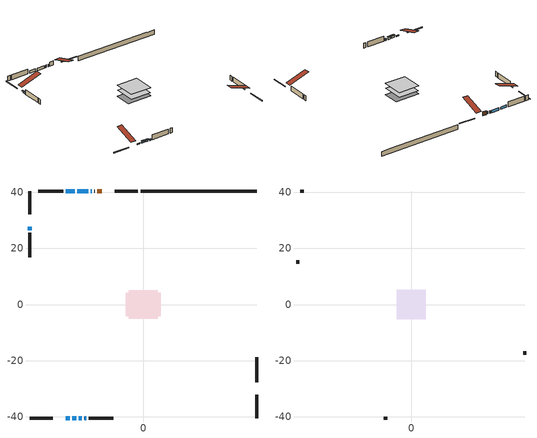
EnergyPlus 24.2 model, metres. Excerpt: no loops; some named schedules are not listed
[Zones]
conditioned space
 floor adiabatic (AdiabaticFloorConstruction): -5.13,-5.13 -5.13,5.13 5.13,5.13 5.13,-5.13 z0.38
 floor foundation (Slab1 construction): -6.25,-4.11 -6.25,4.11 6.25,4.11 6.25,-4.11 z-2.06
 wall outside (RimJoist1 construction): -1.89,40.5 -10.18,40.5 / -40.5,-40.5 -32.21,-40.5 / -40.5,40.5 -40.5,32.21 / 40.5,-40.5 40.5,-32.21 z0.38:0.68
 wall outside (AdiabaticWallConstruction 1): -14.73,40.5 -16.47,40.5 z0.38:2.41
 wall outside (AdiabaticWallConstruction): -17.39,40.5 -17.48,40.5 / -18.4,40.5 -18.67,40.5 / -19.6,40.5 -23.5,40.5 / -24.43,40.5 -27.64,40.5 z0.38:1.6; -27.66,-40.5 -26.23,-40.5 / -20.96,-40.5 -20.4,-40.5 z0.38:0.84; -40.5,27.66 -40.5,26.54 z0.38:1.55; -25.31,-40.5 -23.88,-40.5 / -22.96,-40.5 -21.89,-40.5 z0.38:1.45
 wall outside (Wall1 construction): -28.57,40.5 -37.38,40.5 / -19.47,-40.5 -10.67,-40.5 / -40.5,25.61 -40.5,16.81 / 40.5,-27.66 40.5,-18.85 z0.38:2.82
 wall foundation (FoundationWall1 construction): -0.96,40.5,-2.06 -0.96,40.5,0.38 36.35,40.5,0.38 36.35,40.5,0.14 40.5,40.5,0.14 40.5,40.5,-2.06
 window (WindowConstruction 6): -17.39,40.5 -17.48,40.5 z0.38:1.6
 window (WindowConstruction 7): -18.41,40.5 -18.67,40.5 z0.38:1.6
 window (WindowConstruction 8): -27.66,-40.5 -26.24,-40.5 z0.38:0.84
 window (WindowConstruction): -19.6,40.5 -23.5,40.5 z0.38:1.6
 window (WindowConstruction 1): -24.43,40.5 -27.64,40.5 z0.38:1.6
 window (WindowConstruction 2): -40.5,27.66 -40.5,26.54 z0.38:1.55
 window (WindowConstruction 3): -25.31,-40.5 -23.88,-40.5 z0.38:1.45
 window (WindowConstruction 4): -22.95,-40.5 -21.89,-40.5 z0.38:1.45
 window (WindowConstruction 5): -20.96,-40.5 -20.4,-40.5 z0.38:0.84
 door (Door): -14.73,40.5 -16.46,40.5 z0.38:2.41
 ceiling adiabatic (AdiabaticFloorConstruction): 5.13,-5.13 5.13,5.13 -5.13,5.13 -5.13,-5.13 z0.38
attic - vented
 floor to conditioned space (Floor1 construction Reversed): -5.25,-5.25 -5.25,5.25 5.25,5.25 5.25,-5.25 z2.82
 wall outside (Wall2 construction): -38.31,40.5 -39.57,40.5 / -9.74,-40.5 -8.48,-40.5 / -40.5,15.88 -40.5,14.62 / 40.5,-17.92 40.5,-16.66 z0.38:2.82
 roof outside (Roof1 construction): -13.8,40.5,2.82 -13.8,30.26,6.23 -11.11,30.26,6.23 -11.11,40.5,2.82; -28.59,-40.5,2.82 -28.59,-30.26,6.23 -31.28,-30.26,6.23 -31.28,-40.5,2.82; -40.5,28.59,2.82 -30.26,28.59,6.23 -30.26,31.28,6.23 -40.5,31.28,2.82; 40.5,-28.59,2.82 30.26,-28.59,6.23 30.26,-31.28,6.23 40.5,-31.28,2.82
shading: -26.17,-40.5 -27.72,-40.5 -27.72,-40.61 -26.17,-40.61 z0.9; -40.5,26.39 -40.5,27.81 -41.1,27.81 -41.1,26.39 z1.7; -23.73,-40.5 -25.46,-40.5 -25.46,-41.1 -23.73,-41.1 z1.6; -21.74,-40.5 -23.1,-40.5 -23.1,-41.1 -21.74,-41.1 z1.6; -20.25,-40.5 -21.11,-40.5 -21.11,-41.1 -20.25,-41.1 z0.99
[Building]
Building 1: Terrain=Suburbs
[Site:Location]
Sault Ste Marie AP_ON: Latitude {deg}=46.49; Longitude {deg}=-84.51; Time Zone {hr}=-5; Elevation {m}=192; Keep Site Location Information=Yes
[Site:GroundTemperature:Shallow]
0.840846, -1.16074, -1.32103, -0.371179, 3.44196, 7.23733, 10.5277, 12.6121, 12.7892, 11.0939, 7.8874, 4.20846
[Site:WaterMainsTemperature]
Calculation Method=Schedule; Temperature Schedule=mains temperature schedule
[Material] Roughness=Rough; Thermal Absorptance=0.9
Name | Thickness {m} | Conductivity {W/m-K} | Density {kg/m3} | Specific Heat {J/kg-K} | Solar Absorptance | Visible Absorptance
asphalt or fiberglass shingles | 0.00635 | 0.162714 | 1121.4 | 1465.45 | 0.95 | 0.95
ceiling loosefill ins | 0.169333 | 0.0480833 | 16.02 | 1046.75 | 0.7 | 0.7
ceiling stud and cavity | 0.1397 | 0.881493 | 65.682 | 1177.47 | 0.7 | 0.7
concrete 4.0 in. | 0.1016 | 1.803125 | 2242.8 | 837.4 | 0.7 | 0.7
concrete 8.0 in. | 0.2032 | 1.803125 | 2242.8 | 837.4 | 0.7 | 0.7
door material | 0.04445 | 0.053851 | 512.64 | 1214.23 | 0.7 | 0.7
exterior vertical ins | 0.0460229 | 0.029427 | 32.04 | 1214.23 | 0.7 | 0.7
floor covering | 0.0127 | 0.0433444 | 54.468 | 1339.84 | 0.6 | 0.6
floor rigid ins; wall rigid ins | 0.512978 | 0.029427 | 32.04 | 1214.23 | 0.7 | 0.7
floor stud and cavity | 0.1397 | 1.75129 | 37.0049 | 1207.88 | 0.7 | 0.7
furniture material conditioned space 1 | 0.1524 | 0.115458 | 640.8 | 1214.23 | 0.6 | 0.6
gypsum board | 0.0127 | 0.160291 | 801 | 837.4 | 0.6 | 0.6
gypsum board 1 | 0.0127 | 0.160291 | 801 | 837.4 | 0.7 | 0.7
osb sheathing 0.5 in. | 0.0127 | 0.115458 | 512.64 | 1214.23 | 0.7 | 0.7
osb sheathing 0.75 in. | 0.01905 | 0.115458 | 512.64 | 1214.23 | 0.7 | 0.7
osb sheathing 2.0 in. | 0.0508 | 0.115458 | 512.64 | 1214.23 | 0.7 | 0.7
rim joist rigid ins | 0.051816 | 0.029427 | 32.04 | 1214.23 | 0.7 | 0.7
rim joist stud and cavity | 0.0508 | 0.115133 | 125.044 | 1163.47 | 0.6 | 0.6
wall stud and cavity | 0.1397 | 0.0810402 | 139.0536 | 1170.24 | 0.7 | 0.7
wall stud and cavity 1 | 0.0889 | 6.9971 | 50.32683 | 1063.81 | 0.6 | 0.6
wall stud and cavity 2 | 0.0889 | 0.380278 | 52.3479 | 1209.89 | 0.7 | 0.7
wall stud and cavity 3 | 0.0889 | 0.391764 | 83.0341 | 1211.67 | 0.7 | 0.7
wood siding | 0.0254 | 0.102417 | 544.68 | 1172.36 | 0.25 | 0.25
wood siding 1 | 0.00254 | 0.102417 | 544.68 | 1172.36 | 0.25 | 0.25
wood siding 2; wood siding 3; wood siding 4 | 0.0254 | 0.102417 | 544.68 | 1172.36 | 0.7 | 0.7
[WindowMaterial:SimpleGlazingSystem]
Name | U-Factor {W/m2-K} | Solar Heat Gain Coefficient
WindowMaterial | 1.99071 | 0.62
WindowMaterial 1 | 2.37681 | 0.52
WindowMaterial 2 | 2.36375 | 0.53
WindowMaterial 3 | 2.38703 | 0.5
WindowMaterial 4 | 2.50513 | 0.32
WindowMaterial 5 | 3.10076 | 0.41
WindowMaterial 6 | 2.83843 | 0.36
[Construction]
AdiabaticFloorConstruction: floor stud and cavity, floor rigid ins, osb sheathing 0.75 in., floor covering
AdiabaticWallConstruction: wood siding 3, wall rigid ins, wall stud and cavity 2, gypsum board
AdiabaticWallConstruction 1: wood siding 4, wall rigid ins, wall stud and cavity 2, gypsum board
Door: door material
Floor1 construction Reversed: gypsum board, ceiling stud and cavity, ceiling loosefill ins
FoundationWall1 construction: concrete 8.0 in., gypsum board 1
furniture construction conditioned space 1: furniture material conditioned space 1
PartitionWallConstruction: gypsum board, wall stud and cavity 3, gypsum board
RimJoist1 construction: wood siding 2, rim joist rigid ins, osb sheathing 2.0 in., rim joist stud and cavity
Roof1 construction: asphalt or fiberglass shingles
Slab1 construction: concrete 4.0 in.
Wall1 construction: wood siding, osb sheathing 0.5 in., wall stud and cavity, gypsum board
Wall2 construction: wood siding 1, wall stud and cavity 1
WindowConstruction: WindowMaterial
WindowConstruction 1; WindowConstruction 2: WindowMaterial 1
WindowConstruction 3: WindowMaterial 2
WindowConstruction 4: WindowMaterial 3
WindowConstruction 5: WindowMaterial 4
WindowConstruction 6: WindowMaterial 5
WindowConstruction 7; WindowConstruction 8: WindowMaterial 6
[Zone] Multiplier=1; Part of Total Floor Area=Yes
Name | Volume {m3}
attic - vented | 61.0869
conditioned space | 533.4
[Space]
Name | Zone | Volume {m3}
attic - vented 1 | attic - vented | 61.0869
conditioned space 1 | conditioned space | 533.4
[ZoneInfiltration:EffectiveLeakageArea]
infil attic - vented 1: Zone or Space=attic - vented 1; Schedule=Always On Discrete; Effective Air Leakage Area {cm2}=4341.25; Stack Coefficient=0.000406715; Wind Coefficient=1.36259e-05
[ZoneMixing]
whole house fan mix: Zone or Space=attic - vented; Schedule=Always On Continuous; Design Flow Rate Calculation Method=Flow/Zone; Design Flow Rate {m3/s}=0; Source Zone or Space=conditioned space
[SurfaceProperty:ExposedFoundationPerimeter]
Slab1: Exposed Perimeter Calculation Method=TotalExposedPerimeter; Total Exposed Perimeter {m}=41.46
[InternalMass] Zone or ZoneList=conditioned space; Space or SpaceList=conditioned space 1
Name | Construction | Surface Area {m2}
furniture mass conditioned space 1 | furniture construction conditioned space 1 | 83.3101
partition wall mass | PartitionWallConstruction | 208.275
[Lights]
interior lighting: Zone or ZoneList or Space or SpaceList=conditioned space 1; Schedule=interior lighting schedule; Design Level Calculation Method=LightingLevel; Lighting Level {W}=343.2; Return Air Fraction=0; Fraction Radiant=0.6; Fraction Visible=0.2; Fraction Replaceable=1
[People]
occupants: Zone or ZoneList or Space or SpaceList=conditioned space 1; Number of People Schedule=occupants schedule; Number of People Calculation Method=People; Number of People=3; Fraction Radiant=0.314171; Sensible Heat Fraction=0.56303; Activity Level Schedule=occupants activity schedule; Carbon Dioxide Generation Rate {m3/s-W}=0; Enable ASHRAE 55 Comfort Warnings=No; Mean Radiant Temperature Calculation Type=EnclosureAveraged
[ElectricEquipment] Zone or ZoneList or Space or SpaceList=conditioned space 1; Design Level Calculation Method=EquipmentLevel
Name | Schedule | Design Level {W} | Fraction Latent | Fraction Radiant | Fraction Lost
clothes dryer | clothes dryer schedule | 140.772 | 0.015 | 0.081 | 0.85
clothes washer | clothes washer schedule | 32.1985 | 0.03 | 0.162 | 0.7
cooking range | cooking range schedule | 215.147 | 0.08 | 0.432 | 0.2
dishwasher | dishwasher schedule | 66.8632 | 0.3 | 0.18 | 0.4
fridge | fridge schedule | 72.9452 | 0 | 0.6 | 0
mech vent bath fan 0 | mech vent bath fan 0 schedule | 50.2 | 0 | 0 | 1
mech vent bath fan 1 | mech vent bath fan 1 schedule | 50.2 | 0 | 0 | 1
mech vent house fan | mech vent house fan schedule | 0 | 0 | 0 | 1
mech vent house fan cfis | mech vent house fan cfis schedule | 0 | 0 | 0 | 0
misc plug loads | misc plug loads schedule | 494.7 | 0.045 | 0.513 | 0.1
whole house fan | Always On Discrete | 0 | 0 | 0 | 1
[OtherEquipment] Zone or ZoneList or Space or SpaceList=conditioned space 1; Design Level Calculation Method=EquipmentLevel
Name | Fuel Type | Schedule | Design Level {W} | Fraction Latent | Fraction Radiant | Fraction Lost
clothes dryer 1 | Electricity | clothes dryer schedule | 0 | 0.015 | 0.081 | 0.85
cooking range 1 | Electricity | cooking range schedule | 0 | 0.08 | 0.432 | 0.2
general water use latent | None | general water use schedule | 62.594 | 1 | 0 | 0
general water use sensible | None | general water use schedule | -61.6891 | 0 | 0.6 | 0
mech vent house fan latent load | None | Always On Discrete | 0 | 1 | 0 | 0
mech vent house fan sensible load | None | Always On Discrete | 0 | 0 | 0 | 0
water heater energy adjustment1 | NaturalGas | Always On Discrete | 0.01 | 0 | 0 | 1
[ZoneInfiltration:DesignFlowRate] Zone or ZoneList or Space or SpaceList=conditioned space 1; Schedule=Always On Discrete; Design Flow Rate Calculation Method=Flow/Zone; Design Flow Rate {m3/s}=0
infil flow; natural vent flow; whole house fan flow
[Foundation:Kiva]
Foundation Kiva 1: Initial Indoor Air Temperature {C}=20; Wall Height Above Grade {m}=0.379994; Wall Depth Below Slab {m}=0.2032; Custom Block Material Name 1=exterior vertical ins; Custom Block Depth 1 {m}=2.43998; Custom Block X Position 1 {m}=0.2159; Custom Block Z Position 1 {m}=0
[Foundation:Kiva:Settings]
Soil Conductivity {W/m-K}=0.849921; Soil Density {kg/m3}=1842.3; Soil Specific Heat {J/kg-K}=418.7; Ground Solar Absorptivity=0.9; Ground Thermal Absorptivity=0.9; Ground Surface Roughness {m}=0.03; Far-Field Width {m}=40; Deep-Ground Boundary Condition=ZeroFlux; Deep-Ground Depth {m}=40; Minimum Cell Dimension {m}=0.2; Maximum Cell Growth Coefficient=3; Simulation Timestep=Timestep
[Exterior:Lights]
exterior lighting: Schedule=exterior lighting schedule; Design Level {W}=75.6
[Schedule:Constant]
Name | Hourly Value
Always On Continuous; mech vent house fan schedule; mech vent house fan cfis schedule; Always On Discrete | 1
occupants activity schedule | 117.228
fridge schedule | 0
[Schedule:Day:Interval]
interior lighting schedule day: No, 01:00, 0.108182, 04:00, 0.0901515, 05:00, 0.0991667, 06:00, 0.162273, 07:00, 0.270455, 08:00, 0.342576, 10:00, 0.369621, 11:00, 0.351591, 12:00, 0.333561, 13:00, 0.324545, 14:00, 0.31553, 15:00, 0.333561, 16:00, 0.369621, 17:00, 0.450758, 18:00, 0.585985, 19:00, 0.775303, 20:00, 0.955606, 21:00, 0.991667, 22:00, 0.712197, 23:00, 0.360606, 24:00, 0.162273
interior lighting schedule day 1: No, 01:00, 0.100909, 04:00, 0.0840909, 05:00, 0.0925, 06:00, 0.151364, 07:00, 0.252273, 08:00, 0.319545, 10:00, 0.344773, 11:00, 0.327955, 12:00, 0.311136, 13:00, 0.302727, 14:00, 0.294318, 15:00, 0.311136, 16:00, 0.344773, 17:00, 0.420455, 18:00, 0.546591, 19:00, 0.723182, 20:00, 0.891364, 21:00, 0.925, 22:00, 0.664318, 23:00, 0.336364, 24:00, 0.151364
interior lighting schedule default day: No, 24:00, 0
[Schedule:Week:Daily]
interior lighting schedule Week Rule - Jan1-Jan27: interior lighting schedule day, interior lighting schedule day, interior lighting schedule day, interior lighting schedule day, interior lighting schedule day, interior lighting schedule day, interior lighting schedule day, interior lighting schedule default day, interior lighting schedule default day, interior lighting schedule default day, interior lighting schedule default day, interior lighting schedule default day
interior lighting schedule Week Rule - Jan28-Feb3: interior lighting schedule day, interior lighting schedule day, interior lighting schedule day, interior lighting schedule day, interior lighting schedule day 1, interior lighting schedule day 1, interior lighting schedule day 1, interior lighting schedule default day, interior lighting schedule default day, interior lighting schedule default day, interior lighting schedule default day, interior lighting schedule default day
interior lighting schedule Week Rule - Feb4-Feb24: interior lighting schedule day 1, interior lighting schedule day 1, interior lighting schedule day 1, interior lighting schedule day 1, interior lighting schedule day 1, interior lighting schedule day 1, interior lighting schedule day 1, interior lighting schedule default day, interior lighting schedule default day, interior lighting schedule default day, interior lighting schedule default day, interior lighting schedule default day
interior lighting schedule Week Rule - Feb25-Mar3: interior lighting schedule day 1, interior lighting schedule day 1, interior lighting schedule day 1, interior lighting schedule day 1, interior lighting schedule day 2, interior lighting schedule day 2, interior lighting schedule day 2, interior lighting schedule default day, interior lighting schedule default day, interior lighting schedule default day, interior lighting schedule default day, interior lighting schedule default day
interior lighting schedule Week Rule - Mar4-Mar31: interior lighting schedule day 2, interior lighting schedule day 2, interior lighting schedule day 2, interior lighting schedule day 2, interior lighting schedule day 2, interior lighting schedule day 2, interior lighting schedule day 2, interior lighting schedule default day, interior lighting schedule default day, interior lighting schedule default day, interior lighting schedule default day, interior lighting schedule default day
interior lighting schedule Week Rule - Apr1-Apr28: interior lighting schedule day 3, interior lighting schedule day 3, interior lighting schedule day 3, interior lighting schedule day 3, interior lighting schedule day 3, interior lighting schedule day 3, interior lighting schedule day 3, interior lighting schedule default day, interior lighting schedule default day, interior lighting schedule default day, interior lighting schedule default day, interior lighting schedule default day
interior lighting schedule Week Rule - Apr29-May5: interior lighting schedule day 3, interior lighting schedule day 3, interior lighting schedule day 4, interior lighting schedule day 4, interior lighting schedule day 4, interior lighting schedule day 4, interior lighting schedule day 4, interior lighting schedule default day, interior lighting schedule default day, interior lighting schedule default day, interior lighting schedule default day, interior lighting schedule default day
interior lighting schedule Week Rule - May6-May26: interior lighting schedule day 4, interior lighting schedule day 4, interior lighting schedule day 4, interior lighting schedule day 4, interior lighting schedule day 4, interior lighting schedule day 4, interior lighting schedule day 4, interior lighting schedule default day, interior lighting schedule default day, interior lighting schedule default day, interior lighting schedule default day, interior lighting schedule default day
interior lighting schedule Week Rule - May27-Jun2: interior lighting schedule day 4, interior lighting schedule day 4, interior lighting schedule day 4, interior lighting schedule day 4, interior lighting schedule day 4, interior lighting schedule day 5, interior lighting schedule day 5, interior lighting schedule default day, interior lighting schedule default day, interior lighting schedule default day, interior lighting schedule default day, interior lighting schedule default day
interior lighting schedule Week Rule - Jun3-Jun30: interior lighting schedule day 5, interior lighting schedule day 5, interior lighting schedule day 5, interior lighting schedule day 5, interior lighting schedule day 5, interior lighting schedule day 5, interior lighting schedule day 5, interior lighting schedule default day, interior lighting schedule default day, interior lighting schedule default day, interior lighting schedule default day, interior lighting schedule default day
interior lighting schedule Week Rule - Jul1-Jul28: interior lighting schedule day 6, interior lighting schedule day 6, interior lighting schedule day 6, interior lighting schedule day 6, interior lighting schedule day 6, interior lighting schedule day 6, interior lighting schedule day 6, interior lighting schedule default day, interior lighting schedule default day, interior lighting schedule default day, interior lighting schedule default day, interior lighting schedule default day
interior lighting schedule Week Rule - Jul29-Aug4: interior lighting schedule day 6, interior lighting schedule day 6, interior lighting schedule day 6, interior lighting schedule day 7, interior lighting schedule day 7, interior lighting schedule day 7, interior lighting schedule day 7, interior lighting schedule default day, interior lighting schedule default day, interior lighting schedule default day, interior lighting schedule default day, interior lighting schedule default day
interior lighting schedule Week Rule - Aug5-Aug25: interior lighting schedule day 7, interior lighting schedule day 7, interior lighting schedule day 7, interior lighting schedule day 7, interior lighting schedule day 7, interior lighting schedule day 7, interior lighting schedule day 7, interior lighting schedule default day, interior lighting schedule default day, interior lighting schedule default day, interior lighting schedule default day, interior lighting schedule default day
interior lighting schedule Week Rule - Aug26-Sep1: interior lighting schedule day 7, interior lighting schedule day 7, interior lighting schedule day 7, interior lighting schedule day 7, interior lighting schedule day 7, interior lighting schedule day 7, interior lighting schedule day 8, interior lighting schedule default day, interior lighting schedule default day, interior lighting schedule default day, interior lighting schedule default day, interior lighting schedule default day
interior lighting schedule Week Rule - Sep2-Sep29: interior lighting schedule day 8, interior lighting schedule day 8, interior lighting schedule day 8, interior lighting schedule day 8, interior lighting schedule day 8, interior lighting schedule day 8, interior lighting schedule day 8, interior lighting schedule default day, interior lighting schedule default day, interior lighting schedule default day, interior lighting schedule default day, interior lighting schedule default day
interior lighting schedule Week Rule - Sep30-Oct6: interior lighting schedule day 8, interior lighting schedule day 9, interior lighting schedule day 9, interior lighting schedule day 9, interior lighting schedule day 9, interior lighting schedule day 9, interior lighting schedule day 9, interior lighting schedule default day, interior lighting schedule default day, interior lighting schedule default day, interior lighting schedule default day, interior lighting schedule default day
interior lighting schedule Week Rule - Oct7-Oct27: interior lighting schedule day 9, interior lighting schedule day 9, interior lighting schedule day 9, interior lighting schedule day 9, interior lighting schedule day 9, interior lighting schedule day 9, interior lighting schedule day 9, interior lighting schedule default day, interior lighting schedule default day, interior lighting schedule default day, interior lighting schedule default day, interior lighting schedule default day
interior lighting schedule Week Rule - Oct28-Nov3: interior lighting schedule day 9, interior lighting schedule day 9, interior lighting schedule day 9, interior lighting schedule day 9, interior lighting schedule day 10, interior lighting schedule day 10, interior lighting schedule day 10, interior lighting schedule default day, interior lighting schedule default day, interior lighting schedule default day, interior lighting schedule default day, interior lighting schedule default day
interior lighting schedule Week Rule - Nov4-Nov24: interior lighting schedule day 10, interior lighting schedule day 10, interior lighting schedule day 10, interior lighting schedule day 10, interior lighting schedule day 10, interior lighting schedule day 10, interior lighting schedule day 10, interior lighting schedule default day, interior lighting schedule default day, interior lighting schedule default day, interior lighting schedule default day, interior lighting schedule default day
interior lighting schedule Week Rule - Nov25-Dec1: interior lighting schedule day 10, interior lighting schedule day 10, interior lighting schedule day 10, interior lighting schedule day 10, interior lighting schedule day 10, interior lighting schedule day 10, interior lighting schedule day 11, interior lighting schedule default day, interior lighting schedule default day, interior lighting schedule default day, interior lighting schedule default day, interior lighting schedule default day
interior lighting schedule Week Rule - Dec2-Dec31: interior lighting schedule day 11, interior lighting schedule day 11, interior lighting schedule day 11, interior lighting schedule day 11, interior lighting schedule day 11, interior lighting schedule day 11, interior lighting schedule day 11, interior lighting schedule default day, interior lighting schedule default day, interior lighting schedule default day, interior lighting schedule default day, interior lighting schedule default day
occupants schedule Week Rule - Jan1-Dec31: occupants schedule day, occupants schedule day, occupants schedule day, occupants schedule day, occupants schedule day, occupants schedule day, occupants schedule day, occupants schedule default day, occupants schedule default day, occupants schedule default day, occupants schedule default day, occupants schedule default day
clothes dryer schedule Week Rule - Jan1-Dec31: clothes dryer schedule day, clothes dryer schedule day, clothes dryer schedule day, clothes dryer schedule day, clothes dryer schedule day, clothes dryer schedule day, clothes dryer schedule day, clothes dryer schedule default day, clothes dryer schedule default day, clothes dryer schedule default day, clothes dryer schedule default day, clothes dryer schedule default day
clothes washer schedule Week Rule - Jan1-Dec31: clothes washer schedule day, clothes washer schedule day, clothes washer schedule day, clothes washer schedule day, clothes washer schedule day, clothes washer schedule day, clothes washer schedule day, clothes washer schedule default day, clothes washer schedule default day, clothes washer schedule default day, clothes washer schedule default day, clothes washer schedule default day
cooking range schedule Week Rule - Jan1-Dec31: cooking range schedule day, cooking range schedule day, cooking range schedule day, cooking range schedule day, cooking range schedule day, cooking range schedule day, cooking range schedule day, cooking range schedule default day, cooking range schedule default day, cooking range schedule default day, cooking range schedule default day, cooking range schedule default day
dishwasher schedule Week Rule - Jan1-Dec31: dishwasher schedule day, dishwasher schedule day, dishwasher schedule day, dishwasher schedule day, dishwasher schedule day, dishwasher schedule day, dishwasher schedule day, dishwasher schedule default day, dishwasher schedule default day, dishwasher schedule default day, dishwasher schedule default day, dishwasher schedule default day
mech vent bath fan 0 schedule Week Rule - Jan1-Dec31: mech vent bath fan 0 schedule day, mech vent bath fan 0 schedule day, mech vent bath fan 0 schedule day, mech vent bath fan 0 schedule day, mech vent bath fan 0 schedule day, mech vent bath fan 0 schedule day, mech vent bath fan 0 schedule day, mech vent bath fan 0 schedule default day, mech vent bath fan 0 schedule default day, mech vent bath fan 0 schedule default day, mech vent bath fan 0 schedule default day, mech vent bath fan 0 schedule default day
mech vent bath fan 1 schedule Week Rule - Jan1-Dec31: mech vent bath fan 1 schedule day, mech vent bath fan 1 schedule day, mech vent bath fan 1 schedule day, mech vent bath fan 1 schedule day, mech vent bath fan 1 schedule day, mech vent bath fan 1 schedule day, mech vent bath fan 1 schedule day, mech vent bath fan 1 schedule default day, mech vent bath fan 1 schedule default day, mech vent bath fan 1 schedule default day, mech vent bath fan 1 schedule default day, mech vent bath fan 1 schedule default day
misc plug loads schedule Week Rule - Jan1-Dec31: misc plug loads schedule day, misc plug loads schedule day, misc plug loads schedule day, misc plug loads schedule day, misc plug loads schedule day, misc plug loads schedule day, misc plug loads schedule day, misc plug loads schedule default day, misc plug loads schedule default day, misc plug loads schedule default day, misc plug loads schedule default day, misc plug loads schedule default day
general water use schedule Week Rule - Jan1-Dec31: general water use schedule day, general water use schedule day, general water use schedule day, general water use schedule day, general water use schedule day, general water use schedule day, general water use schedule day, general water use schedule default day, general water use schedule default day, general water use schedule default day, general water use schedule default day, general water use schedule default day
exterior lighting schedule Week Rule - Jan1-Jan27: exterior lighting schedule day, exterior lighting schedule day, exterior lighting schedule day, exterior lighting schedule day, exterior lighting schedule day, exterior lighting schedule day, exterior lighting schedule day, exterior lighting schedule default day, exterior lighting schedule default day, exterior lighting schedule default day, exterior lighting schedule default day, exterior lighting schedule default day
exterior lighting schedule Week Rule - Jan28-Feb3: exterior lighting schedule day, exterior lighting schedule day, exterior lighting schedule day, exterior lighting schedule day, exterior lighting schedule day 1, exterior lighting schedule day 1, exterior lighting schedule day 1, exterior lighting schedule default day, exterior lighting schedule default day, exterior lighting schedule default day, exterior lighting schedule default day, exterior lighting schedule default day
exterior lighting schedule Week Rule - Feb4-Feb24: exterior lighting schedule day 1, exterior lighting schedule day 1, exterior lighting schedule day 1, exterior lighting schedule day 1, exterior lighting schedule day 1, exterior lighting schedule day 1, exterior lighting schedule day 1, exterior lighting schedule default day, exterior lighting schedule default day, exterior lighting schedule default day, exterior lighting schedule default day, exterior lighting schedule default day
exterior lighting schedule Week Rule - Feb25-Mar3: exterior lighting schedule day 1, exterior lighting schedule day 1, exterior lighting schedule day 1, exterior lighting schedule day 1, exterior lighting schedule day 2, exterior lighting schedule day 2, exterior lighting schedule day 2, exterior lighting schedule default day, exterior lighting schedule default day, exterior lighting schedule default day, exterior lighting schedule default day, exterior lighting schedule default day
exterior lighting schedule Week Rule - Mar4-Mar31: exterior lighting schedule day 2, exterior lighting schedule day 2, exterior lighting schedule day 2, exterior lighting schedule day 2, exterior lighting schedule day 2, exterior lighting schedule day 2, exterior lighting schedule day 2, exterior lighting schedule default day, exterior lighting schedule default day, exterior lighting schedule default day, exterior lighting schedule default day, exterior lighting schedule default day
exterior lighting schedule Week Rule - Apr1-Apr28: exterior lighting schedule day 3, exterior lighting schedule day 3, exterior lighting schedule day 3, exterior lighting schedule day 3, exterior lighting schedule day 3, exterior lighting schedule day 3, exterior lighting schedule day 3, exterior lighting schedule default day, exterior lighting schedule default day, exterior lighting schedule default day, exterior lighting schedule default day, exterior lighting schedule default day
exterior lighting schedule Week Rule - Apr29-May5: exterior lighting schedule day 3, exterior lighting schedule day 3, exterior lighting schedule day 4, exterior lighting schedule day 4, exterior lighting schedule day 4, exterior lighting schedule day 4, exterior lighting schedule day 4, exterior lighting schedule default day, exterior lighting schedule default day, exterior lighting schedule default day, exterior lighting schedule default day, exterior lighting schedule default day
exterior lighting schedule Week Rule - May6-May26: exterior lighting schedule day 4, exterior lighting schedule day 4, exterior lighting schedule day 4, exterior lighting schedule day 4, exterior lighting schedule day 4, exterior lighting schedule day 4, exterior lighting schedule day 4, exterior lighting schedule default day, exterior lighting schedule default day, exterior lighting schedule default day, exterior lighting schedule default day, exterior lighting schedule default day
exterior lighting schedule Week Rule - May27-Jun2: exterior lighting schedule day 4, exterior lighting schedule day 4, exterior lighting schedule day 4, exterior lighting schedule day 4, exterior lighting schedule day 4, exterior lighting schedule day 5, exterior lighting schedule day 5, exterior lighting schedule default day, exterior lighting schedule default day, exterior lighting schedule default day, exterior lighting schedule default day, exterior lighting schedule default day
exterior lighting schedule Week Rule - Jun3-Jun30: exterior lighting schedule day 5, exterior lighting schedule day 5, exterior lighting schedule day 5, exterior lighting schedule day 5, exterior lighting schedule day 5, exterior lighting schedule day 5, exterior lighting schedule day 5, exterior lighting schedule default day, exterior lighting schedule default day, exterior lighting schedule default day, exterior lighting schedule default day, exterior lighting schedule default day
exterior lighting schedule Week Rule - Jul1-Jul28: exterior lighting schedule day 6, exterior lighting schedule day 6, exterior lighting schedule day 6, exterior lighting schedule day 6, exterior lighting schedule day 6, exterior lighting schedule day 6, exterior lighting schedule day 6, exterior lighting schedule default day, exterior lighting schedule default day, exterior lighting schedule default day, exterior lighting schedule default day, exterior lighting schedule default day
exterior lighting schedule Week Rule - Jul29-Aug4: exterior lighting schedule day 6, exterior lighting schedule day 6, exterior lighting schedule day 6, exterior lighting schedule day 7, exterior lighting schedule day 7, exterior lighting schedule day 7, exterior lighting schedule day 7, exterior lighting schedule default day, exterior lighting schedule default day, exterior lighting schedule default day, exterior lighting schedule default day, exterior lighting schedule default day
exterior lighting schedule Week Rule - Aug5-Aug25: exterior lighting schedule day 7, exterior lighting schedule day 7, exterior lighting schedule day 7, exterior lighting schedule day 7, exterior lighting schedule day 7, exterior lighting schedule day 7, exterior lighting schedule day 7, exterior lighting schedule default day, exterior lighting schedule default day, exterior lighting schedule default day, exterior lighting schedule default day, exterior lighting schedule default day
exterior lighting schedule Week Rule - Aug26-Sep1: exterior lighting schedule day 7, exterior lighting schedule day 7, exterior lighting schedule day 7, exterior lighting schedule day 7, exterior lighting schedule day 7, exterior lighting schedule day 7, exterior lighting schedule day 8, exterior lighting schedule default day, exterior lighting schedule default day, exterior lighting schedule default day, exterior lighting schedule default day, exterior lighting schedule default day
exterior lighting schedule Week Rule - Sep2-Sep29: exterior lighting schedule day 8, exterior lighting schedule day 8, exterior lighting schedule day 8, exterior lighting schedule day 8, exterior lighting schedule day 8, exterior lighting schedule day 8, exterior lighting schedule day 8, exterior lighting schedule default day, exterior lighting schedule default day, exterior lighting schedule default day, exterior lighting schedule default day, exterior lighting schedule default day
exterior lighting schedule Week Rule - Sep30-Oct6: exterior lighting schedule day 8, exterior lighting schedule day 9, exterior lighting schedule day 9, exterior lighting schedule day 9, exterior lighting schedule day 9, exterior lighting schedule day 9, exterior lighting schedule day 9, exterior lighting schedule default day, exterior lighting schedule default day, exterior lighting schedule default day, exterior lighting schedule default day, exterior lighting schedule default day
exterior lighting schedule Week Rule - Oct7-Oct27: exterior lighting schedule day 9, exterior lighting schedule day 9, exterior lighting schedule day 9, exterior lighting schedule day 9, exterior lighting schedule day 9, exterior lighting schedule day 9, exterior lighting schedule day 9, exterior lighting schedule default day, exterior lighting schedule default day, exterior lighting schedule default day, exterior lighting schedule default day, exterior lighting schedule default day
exterior lighting schedule Week Rule - Oct28-Nov3: exterior lighting schedule day 9, exterior lighting schedule day 9, exterior lighting schedule day 9, exterior lighting schedule day 9, exterior lighting schedule day 10, exterior lighting schedule day 10, exterior lighting schedule day 10, exterior lighting schedule default day, exterior lighting schedule default day, exterior lighting schedule default day, exterior lighting schedule default day, exterior lighting schedule default day
exterior lighting schedule Week Rule - Nov4-Nov24: exterior lighting schedule day 10, exterior lighting schedule day 10, exterior lighting schedule day 10, exterior lighting schedule day 10, exterior lighting schedule day 10, exterior lighting schedule day 10, exterior lighting schedule day 10, exterior lighting schedule default day, exterior lighting schedule default day, exterior lighting schedule default day, exterior lighting schedule default day, exterior lighting schedule default day
exterior lighting schedule Week Rule - Nov25-Dec1: exterior lighting schedule day 10, exterior lighting schedule day 10, exterior lighting schedule day 10, exterior lighting schedule day 10, exterior lighting schedule day 10, exterior lighting schedule day 10, exterior lighting schedule day 11, exterior lighting schedule default day, exterior lighting schedule default day, exterior lighting schedule default day, exterior lighting schedule default day, exterior lighting schedule default day
exterior lighting schedule Week Rule - Dec2-Dec31: exterior lighting schedule day 11, exterior lighting schedule day 11, exterior lighting schedule day 11, exterior lighting schedule day 11, exterior lighting schedule day 11, exterior lighting schedule day 11, exterior lighting schedule day 11, exterior lighting schedule default day, exterior lighting schedule default day, exterior lighting schedule default day, exterior lighting schedule default day, exterior lighting schedule default day
[Schedule:Year]
interior lighting schedule: interior lighting schedule Week Rule - Jan1-Jan27, 1, 1, 1, 27, interior lighting schedule Week Rule - Jan28-Feb3, 1, 28, 2, 3, interior lighting schedule Week Rule - Feb4-Feb24, 2, 4, 2, 24, interior lighting schedule Week Rule - Feb25-Mar3, 2, 25, 3, 3, interior lighting schedule Week Rule - Mar4-Mar31, 3, 4, 3, 31, interior lighting schedule Week Rule - Apr1-Apr28, 4, 1, 4, 28, interior lighting schedule Week Rule - Apr29-May5, 4, 29, 5, 5, interior lighting schedule Week Rule - May6-May26, 5, 6, 5, 26, interior lighting schedule Week Rule - May27-Jun2, 5, 27, 6, 2, interior lighting schedule Week Rule - Jun3-Jun30, 6, 3, 6, 30, interior lighting schedule Week Rule - Jul1-Jul28, 7, 1, 7, 28, interior lighting schedule Week Rule - Jul29-Aug4, 7, 29, 8, 4, interior lighting schedule Week Rule - Aug5-Aug25, 8, 5, 8, 25, interior lighting schedule Week Rule - Aug26-Sep1, 8, 26, 9, 1, interior lighting schedule Week Rule - Sep2-Sep29, 9, 2, 9, 29, interior lighting schedule Week Rule - Sep30-Oct6, 9, 30, 10, 6, interior lighting schedule Week Rule - Oct7-Oct27, 10, 7, 10, 27, interior lighting schedule Week Rule - Oct28-Nov3, 10, 28, 11, 3, interior lighting schedule Week Rule - Nov4-Nov24, 11, 4, 11, 24, interior lighting schedule Week Rule - Nov25-Dec1, 11, 25, 12, 1, interior lighting schedule Week Rule - Dec2-Dec31, 12, 2, 12, 31
occupants schedule: occupants schedule Week Rule - Jan1-Dec31, 1, 1, 12, 31
clothes dryer schedule: clothes dryer schedule Week Rule - Jan1-Dec31, 1, 1, 12, 31
clothes washer schedule: clothes washer schedule Week Rule - Jan1-Dec31, 1, 1, 12, 31
cooking range schedule: cooking range schedule Week Rule - Jan1-Dec31, 1, 1, 12, 31
dishwasher schedule: dishwasher schedule Week Rule - Jan1-Dec31, 1, 1, 12, 31
mech vent bath fan 0 schedule: mech vent bath fan 0 schedule Week Rule - Jan1-Dec31, 1, 1, 12, 31
mech vent bath fan 1 schedule: mech vent bath fan 1 schedule Week Rule - Jan1-Dec31, 1, 1, 12, 31
misc plug loads schedule: misc plug loads schedule Week Rule - Jan1-Dec31, 1, 1, 12, 31
general water use schedule: general water use schedule Week Rule - Jan1-Dec31, 1, 1, 12, 31
exterior lighting schedule: exterior lighting schedule Week Rule - Jan1-Jan27, 1, 1, 1, 27, exterior lighting schedule Week Rule - Jan28-Feb3, 1, 28, 2, 3, exterior lighting schedule Week Rule - Feb4-Feb24, 2, 4, 2, 24, exterior lighting schedule Week Rule - Feb25-Mar3, 2, 25, 3, 3, exterior lighting schedule Week Rule - Mar4-Mar31, 3, 4, 3, 31, exterior lighting schedule Week Rule - Apr1-Apr28, 4, 1, 4, 28, exterior lighting schedule Week Rule - Apr29-May5, 4, 29, 5, 5, exterior lighting schedule Week Rule - May6-May26, 5, 6, 5, 26, exterior lighting schedule Week Rule - May27-Jun2, 5, 27, 6, 2, exterior lighting schedule Week Rule - Jun3-Jun30, 6, 3, 6, 30, exterior lighting schedule Week Rule - Jul1-Jul28, 7, 1, 7, 28, exterior lighting schedule Week Rule - Jul29-Aug4, 7, 29, 8, 4, exterior lighting schedule Week Rule - Aug5-Aug25, 8, 5, 8, 25, exterior lighting schedule Week Rule - Aug26-Sep1, 8, 26, 9, 1, exterior lighting schedule Week Rule - Sep2-Sep29, 9, 2, 9, 29, exterior lighting schedule Week Rule - Sep30-Oct6, 9, 30, 10, 6, exterior lighting schedule Week Rule - Oct7-Oct27, 10, 7, 10, 27, exterior lighting schedule Week Rule - Oct28-Nov3, 10, 28, 11, 3, exterior lighting schedule Week Rule - Nov4-Nov24, 11, 4, 11, 24, exterior lighting schedule Week Rule - Nov25-Dec1, 11, 25, 12, 1, exterior lighting schedule Week Rule - Dec2-Dec31, 12, 2, 12, 31
[Schedule:Compact]
mains temperature schedule: Through: 01/01, For: AllDays, Until: 24:00, 5.72222, Through: 01/02, For: AllDays, Until: 24:00, 5.65667, Through: 01/03, For: AllDays, Until: 24:00, 5.59222, Through: 01/04, For: AllDays, Until: 24:00, 5.52889, Through: 01/05, For: AllDays, Until: 24:00, 5.46667, Through: 01/06, For: AllDays, Until: 24:00, 5.405, Through: 01/07, For: AllDays, Until: 24:00, 5.345, Through: 01/08, For: AllDays, Until: 24:00, 5.28556, Through: 01/09, For: AllDays, Until: 24:00, 5.22722, Through: 01/10, For: AllDays, Until: 24:00, 5.17, Through: 01/11, For: AllDays, Until: 24:00, 5.11389, Through: 01/12, For: AllDays, Until: 24:00, 5.05889, Through: 01/13, For: AllDays, Until: 24:00, 5.00556, Through: 01/14, For: AllDays, Until: 24:00, 4.95278, Through: 01/15, For: AllDays, Until: 24:00, 4.90111, Through: 01/16, For: AllDays, Until: 24:00, 4.85111, Through: 01/17, For: AllDays, Until: 24:00, 4.80167, Through: 01/18, For: AllDays, Until: 24:00, 4.75389, Through: 01/19, For: AllDays, Until: 24:00, 4.70722, Through: 01/20, For: AllDays, Until: 24:00, 4.66167, Through: 01/21, For: AllDays, Until: 24:00, 4.61778, Through: 01/22, For: AllDays, Until: 24:00, 4.575, Through: 01/23, For: AllDays, Until: 24:00, 4.53333, Through: 01/24, For: AllDays, Until: 24:00, 4.49278, Through: 01/25, For: AllDays, Until: 24:00, 4.45389, Through: 01/26, For: AllDays, Until: 24:00, 4.41611, Through: 01/27, For: AllDays, Until: 24:00, 4.38, Through: 01/28, For: AllDays, Until: 24:00, 4.345, Through: 01/29, For: AllDays, Until: 24:00, 4.31111, Through: 01/30, For: AllDays, Until: 24:00, 4.27889, Through: 01/31, For: AllDays, Until: 24:00, 4.24833, Through: 02/01, For: AllDays, Until: 24:00, 4.21833, Through: 02/02, For: AllDays, Until: 24:00, 4.19056, Through: 02/03, For: AllDays, Until: 24:00, 4.16333, Through: 02/04, For: AllDays, Until: 24:00, 4.13833, Through: 02/05, For: AllDays, Until: 24:00, 4.11444, Through: 02/06, For: AllDays, Until: 24:00, 4.09167, Through: 02/07, For: AllDays, Until: 24:00, 4.07056, Through: 02/08, For: AllDays, Until: 24:00, 4.05111, Through: 02/09, For: AllDays, Until: 24:00, 4.03278, Through: 02/10, For: AllDays, Until: 24:00, 4.01611, Through: 02/11, For: AllDays, Until: 24:00, 4.00056, Through: 02/12, For: AllDays, Until: 24:00, 3.98667, Through: 02/13, For: AllDays, Until: 24:00, 3.97444, Through: 02/14, For: AllDays, Until: 24:00, 3.96333, Through: 02/15, For: AllDays, Until: 24:00, 3.95389, Through: 02/16, For: AllDays, Until: 24:00, 3.94556, Through: 02/17, For: AllDays, Until: 24:00, 3.93889, Through: 02/18, For: AllDays, Until: 24:00, 3.93389, Through: 02/19, For: AllDays, Until: 24:00, 3.93056, Through: 02/20, For: AllDays, Until: 24:00, 3.92833, Through: 02/21, For: AllDays, Until: 24:00, 3.92722, Through: 02/22, For: AllDays, Until: 24:00, 3.92833, Through: 02/23, For: AllDays, Until: 24:00, 3.93056, Through: 02/24, For: AllDays, Until: 24:00, 3.93444, Through: 02/25, For: AllDays, Until: 24:00, 3.93944, Through: 02/26, For: AllDays, Until: 24:00, 3.94611, Through: 02/27, For: AllDays, Until: 24:00, 3.95444, Through: 02/28, For: AllDays, Until: 24:00, 3.96389, Through: 03/01, For: AllDays, Until: 24:00, 3.975, Through: 03/02, For: AllDays, Until: 24:00, 3.98722, Through: 03/03, For: AllDays, Until: 24:00, 4.00111, Through: 03/04, For: AllDays, Until: 24:00, 4.01667, Through: 03/05, For: AllDays, Until: 24:00, 4.03389, Through: 03/06, For: AllDays, Until: 24:00, 4.05167, Through: 03/07, For: AllDays, Until: 24:00, 4.07167, Through: 03/08, For: AllDays, Until: 24:00, 4.09278, Through: 03/09, For: AllDays, Until: 24:00, 4.11556, Through: 03/10, For: AllDays, Until: 24:00, 4.13944, Through: 03/11, For: AllDays, Until: 24:00, 4.165, Through: 03/12, For: AllDays, Until: 24:00, 4.19167, Through: 03/13, For: AllDays, Until: 24:00, 4.22, Through: 03/14, For: AllDays, Until: 24:00, 4.24944, Through: 03/15, For: AllDays, Until: 24:00, 4.28056, Through: 03/16, For: AllDays, Until: 24:00, 4.31278, Through: 03/17, For: AllDays, Until: 24:00, 4.34667, Through: 03/18, For: AllDays, Until: 24:00, 4.38167, Through: 03/19, For: AllDays, Until: 24:00, 4.41833, Through: 03/20, For: AllDays, Until: 24:00, 4.45611, Through: 03/21, For: AllDays, Until: 24:00, 4.495, Through: 03/22, For: AllDays, Until: 24:00, 4.53556, Through: 03/23, For: AllDays, Until: 24:00, 4.57722, Through: 03/24, For: AllDays, Until: 24:00, 4.62, Through: 03/25, For: AllDays, Until: 24:00, 4.66444, Through: 03/26, For: AllDays, Until: 24:00, 4.70944, Through: 03/27, For: AllDays, Until: 24:00, 4.75611, Through: 03/28, For: AllDays, Until: 24:00, 4.80444, Through: 03/29, For: AllDays, Until: 24:00, 4.85333, Through: 03/30, For: AllDays, Until: 24:00, 4.90389, Through: 03/31, For: AllDays, Until: 24:00, 4.95556, Through: 04/01, For: AllDays, Until: 24:00, 5.00778, Through: 04/02, For: AllDays, Until: 24:00, 5.06167, Through: 04/03, For: AllDays, Until: 24:00, 5.11667, Through: 04/04, For: AllDays, Until: 24:00, 5.17278, Through: 04/05, For: AllDays, Until: 24:00, 5.23, Through: 04/06, For: AllDays, Until: 24:00, 5.28833, Through: 04/07, For: AllDays, Until: 24:00, 5.34778, Through: 04/08, For: AllDays, Until: 24:00, 5.40833, Through: 04/09, For: AllDays, Until: 24:00, 5.47, Through: 04/10, For: AllDays, Until: 24:00, 5.53222, Through: 04/11, For: AllDays, Until: 24:00, 5.59556, Through: 04/12, For: AllDays, Until: 24:00, 5.66, Through: 04/13, For: AllDays, Until: 24:00, 5.72556, Through: 04/14, For: AllDays, Until: 24:00, 5.79222, Through: 04/15, For: AllDays, Until: 24:00, 5.85944, Through: 04/16, For: AllDays, Until: 24:00, 5.92722, Through: 04/17, For: AllDays, Until: 24:00, 5.99667, Through: 04/18, For: AllDays, Until: 24:00, 6.06667, Through: 04/19, For: AllDays, Until: 24:00, 6.13722, Through: 04/20, For: AllDays, Until: 24:00, 6.20889, Through: 04/21, For: AllDays, Until: 24:00, 6.28111, Through: 04/22, For: AllDays, Until: 24:00, 6.35444, Through: 04/23, For: AllDays, Until: 24:00, 6.42833, Through: 04/24, For: AllDays, Until: 24:00, 6.50278, Through: 04/25, For: AllDays, Until: 24:00, 6.57833, Through: 04/26, For: AllDays, Until: 24:00, 6.65444, Through: 04/27, For: AllDays, Until: 24:00, 6.73111, Through: 04/28, For: AllDays, Until: 24:00, 6.80833, Through: 04/29, For: AllDays, Until: 24:00, 6.88611, Through: 04/30, For: AllDays, Until: 24:00, 6.965, Through: 05/01, For: AllDays, Until: 24:00, 7.04389, Through: 05/02, For: AllDays, Until: 24:00, 7.12389, Through: 05/03, For: AllDays, Until: 24:00, 7.20389, Through: 05/04, For: AllDays, Until: 24:00, 7.28444, Through: 05/05, For: AllDays, Until: 24:00, 7.36611, Through: 05/06, For: AllDays, Until: 24:00, 7.44778, Through: 05/07, For: AllDays, Until: 24:00, 7.52944, Through: 05/08, For: AllDays, Until: 24:00, 7.61222, Through: 05/09, For: AllDays, Until: 24:00, 7.695, Through: 05/10, For: AllDays, Until: 24:00, 7.77833, Through: 05/11, For: AllDays, Until: 24:00, 7.86167, Through: 05/12, For: AllDays, Until: 24:00, 7.94556, Through: 05/13, For: AllDays, Until: 24:00, 8.03, Through: 05/14, For: AllDays, Until: 24:00, 8.11444, Through: 05/15, For: AllDays, Until: 24:00, 8.19889, Through: 05/16, For: AllDays, Until: 24:00, 8.28389, Through: 05/17, For: AllDays, Until: 24:00, 8.36889, Through: 05/18, For: AllDays, Until: 24:00, 8.45389, Through: 05/19, For: AllDays, Until: 24:00, 8.53944, Through: 05/20, For: AllDays, Until: 24:00, 8.625, Through: 05/21, For: AllDays, Until: 24:00, 8.71056, Through: 05/22, For: AllDays, Until: 24:00, 8.79611, Through: 05/23, For: AllDays, Until: 24:00, 8.88167, Through: 05/24, For: AllDays, Until: 24:00, 8.96722, Through: 05/25, For: AllDays, Until: 24:00, 9.05278, Through: 05/26, For: AllDays, Until: 24:00, 9.13833, Through: 05/27, For: AllDays, Until: 24:00, 9.22389, Through: 05/28, For: AllDays, Until: 24:00, 9.30944, Through: 05/29, For: AllDays, Until: 24:00, 9.39444, Through: 05/30, For: AllDays, Until: 24:00, 9.48, Through: 05/31, For: AllDays, Until: 24:00, 9.56444, Through: 06/01, For: AllDays, Until: 24:00, 9.64944, Through: 06/02, For: AllDays, Until: 24:00, 9.73389, Through: 06/03, For: AllDays, Until: 24:00, 9.81833, Through: 06/04, For: AllDays, Until: 24:00, 9.90222, Through: 06/05, For: AllDays, Until: 24:00, 9.98611, Through: 06/06, For: AllDays, Until: 24:00, 10.0694, Through: 06/07, For: AllDays, Until: 24:00, 10.1528, Through: 06/08, For: AllDays, Until: 24:00, 10.235, Through: 06/09, For: AllDays, Until: 24:00, 10.3178, Through: 06/10, For: AllDays, Until: 24:00, 10.3994, Through: 06/11, For: AllDays, Until: 24:00, 10.4811, Through: 06/12, For: AllDays, Until: 24:00, 10.5617, Through: 06/13, For: AllDays, Until: 24:00, 10.6422, Through: 06/14, For: AllDays, Until: 24:00, 10.7222, Through: 06/15, For: AllDays, Until: 24:00, 10.8017, Through: 06/16, For: AllDays, Until: 24:00, 10.8806, Through: 06/17, For: AllDays, Until: 24:00, 10.9589, Through: 06/18, For: AllDays, Until: 24:00, 11.0367, Through: 06/19, For: AllDays, Until: 24:00, 11.1133, Through: 06/20, For: AllDays, Until: 24:00, 11.19, Through: 06/21, For: AllDays, Until: 24:00, 11.2656, Through: 06/22, For: AllDays, Until: 24:00, 11.3406, Through: 06/23, For: AllDays, Until: 24:00, 11.415, Through: 06/24, For: AllDays, Until: 24:00, 11.4883, Through: 06/25, For: AllDays, Until: 24:00, 11.5611, Through: 06/26, For: AllDays, Until: 24:00, 11.6333, Through: 06/27, For: AllDays, Until: 24:00, 11.7044, Through: 06/28, For: AllDays, Until: 24:00, 11.775, Through: 06/29, For: AllDays, Until: 24:00, 11.8444, Through: 06/30, For: AllDays, Until: 24:00, 11.9128, Through: 07/01, For: AllDays, Until: 24:00, 11.9806, Through: 07/02, For: AllDays, Until: 24:00, 12.0472, Through: 07/03, For: AllDays, Until: 24:00, 12.1133, Through: 07/04, For: AllDays, Until: 24:00, 12.1783, Through: 07/05, For: AllDays, Until: 24:00, 12.2422, Through: 07/06, For: AllDays, Until: 24:00, 12.3056, Through: 07/07, For: AllDays, Until: 24:00, 12.3672, Through: 07/08, For: AllDays, Until: 24:00, 12.4283, Through: 07/09, For: AllDays, Until: 24:00, 12.4883, Through: 07/10, For: AllDays, Until: 24:00, 12.5472, Through: 07/11, For: AllDays, Until: 24:00, 12.605, Through: 07/12, For: AllDays, Until: 24:00, 12.6617, Through: 07/13, For: AllDays, Until: 24:00, 12.7172, Through: 07/14, For: AllDays, Until: 24:00, 12.7717, Through: 07/15, For: AllDays, Until: 24:00, 12.8244, Through: 07/16, For: AllDays, Until: 24:00, 12.8767, Through: 07/17, For: AllDays, Until: 24:00, 12.9278, Through: 07/18, For: AllDays, Until: 24:00, 12.9778, Through: 07/19, For: AllDays, Until: 24:00, 13.0261, Through: 07/20, For: AllDays, Until: 24:00, 13.0733, Through: 07/21, For: AllDays, Until: 24:00, 13.1194, Through: 07/22, For: AllDays, Until: 24:00, 13.1644, Through: 07/23, For: AllDays, Until: 24:00, 13.2078, Through: 07/24, For: AllDays, Until: 24:00, 13.25, Through: 07/25, For: AllDays, Until: 24:00, 13.2911, Through: 07/26, For: AllDays, Until: 24:00, 13.3311, Through: 07/27, For: AllDays, Until: 24:00, 13.3694, Through: 07/28, For: AllDays, Until: 24:00, 13.4067, Through: 07/29, For: AllDays, Until: 24:00, 13.4422, Through: 07/30, For: AllDays, Until: 24:00, 13.4767, Through: 07/31, For: AllDays, Until: 24:00, 13.5094, Through: 08/01, For: AllDays, Until: 24:00, 13.5411, Through: 08/02, For: AllDays, Until: 24:00, 13.5717, Through: 08/03, For: AllDays, Until: 24:00, 13.6006, Through: 08/04, For: AllDays, Until: 24:00, 13.6283, Through: 08/05, For: AllDays, Until: 24:00, 13.6544, Through: 08/06, For: AllDays, Until: 24:00, 13.6789, Through: 08/07, For: AllDays, Until: 24:00, 13.7022, Through: 08/08, For: AllDays, Until: 24:00, 13.7244, Through: 08/09, For: AllDays, Until: 24:00, 13.745, Through: 08/10, For: AllDays, Until: 24:00, 13.7639, Through: 08/11, For: AllDays, Until: 24:00, 13.7811, Through: 08/12, For: AllDays, Until: 24:00, 13.7978, Through: 08/13, For: AllDays, Until: 24:00, 13.8122, Through: 08/14, For: AllDays, Until: 24:00, 13.8256, Through: 08/15, For: AllDays, Until: 24:00, 13.8372, Through: 08/16, For: AllDays, Until: 24:00, 13.8478, Through: 08/17, For: AllDays, Until: 24:00, 13.8567, Through: 08/18, For: AllDays, Until: 24:00, 13.8639, Through: 08/19, For: AllDays, Until: 24:00, 13.87, Through: 08/20, For: AllDays, Until: 24:00, 13.8744, Through: 08/21, For: AllDays, Until: 24:00, 13.8772, Through: 08/22, For: AllDays, Until: 24:00, 13.8789, Through: 08/23, For: AllDays, Until: 24:00, 13.8789, Through: 08/24, For: AllDays, Until: 24:00, 13.8772, Through: 08/25, For: AllDays, Until: 24:00, 13.8744, Through: 08/26, For: AllDays, Until: 24:00, 13.87, Through: 08/27, For: AllDays, Until: 24:00, 13.8644, Through: 08/28, For: AllDays, Until: 24:00, 13.8572, Through: 08/29, For: AllDays, Until: 24:00, 13.8483, Through: 08/30, For: AllDays, Until: 24:00, 13.8378, Through: 08/31, For: AllDays, Until: 24:00, 13.8261, Through: 09/01, For: AllDays, Until: 24:00, 13.8133, Through: 09/02, For: AllDays, Until: 24:00, 13.7983, Through: 09/03, For: AllDays, Until: 24:00, 13.7822, Through: 09/04, For: AllDays, Until: 24:00, 13.765, Through: 09/05, For: AllDays, Until: 24:00, 13.7461, Through: 09/06, For: AllDays, Until: 24:00, 13.7256, Through: 09/07, For: AllDays, Until: 24:00, 13.7039, Through: 09/08, For: AllDays, Until: 24:00, 13.6806, Through: 09/09, For: AllDays, Until: 24:00, 13.6556, Through: 09/10, For: AllDays, Until: 24:00, 13.63, Through: 09/11, For: AllDays, Until: 24:00, 13.6022, Through: 09/12, For: AllDays, Until: 24:00, 13.5733, Through: 09/13, For: AllDays, Until: 24:00, 13.5433, Through: 09/14, For: AllDays, Until: 24:00, 13.5117, Through: 09/15, For: AllDays, Until: 24:00, 13.4789, Through: 09/16, For: AllDays, Until: 24:00, 13.4444, Through: 09/17, For: AllDays, Until: 24:00, 13.4089, Through: 09/18, For: AllDays, Until: 24:00, 13.3717, Through: 09/19, For: AllDays, Until: 24:00, 13.3333, Through: 09/20, For: AllDays, Until: 24:00, 13.2939, Through: 09/21, For: AllDays, Until: 24:00, 13.2528, Through: 09/22, For: AllDays, Until: 24:00, 13.2106, Through: 09/23, For: AllDays, Until: 24:00, 13.1672, Through: 09/24, For: AllDays, Until: 24:00, 13.1222, Through: 09/25, For: AllDays, Until: 24:00, 13.0761, Through: 09/26, For: AllDays, Until: 24:00, 13.0289, Through: 09/27, For: AllDays, Until: 24:00, 12.9806, Through: 09/28, For: AllDays, Until: 24:00, 12.9306, Through: 09/29, For: AllDays, Until: 24:00, 12.88, Through: 09/30, For: AllDays, Until: 24:00, 12.8278, Through: 10/01, For: AllDays, Until: 24:00, 12.7744, Through: 10/02, For: AllDays, Until: 24:00, 12.7206, Through: 10/03, For: AllDays, Until: 24:00, 12.665, Through: 10/04, For: AllDays, Until: 24:00, 12.6083, Through: 10/05, For: AllDays, Until: 24:00, 12.5506, Through: 10/06, For: AllDays, Until: 24:00, 12.4917, Through: 10/07, For: AllDays, Until: 24:00, 12.4317, Through: 10/08, For: AllDays, Until: 24:00, 12.3711, Through: 10/09, For: AllDays, Until: 24:00, 12.3089, Through: 10/10, For: AllDays, Until: 24:00, 12.2461, Through: 10/11, For: AllDays, Until: 24:00, 12.1822, Through: 10/12, For: AllDays, Until: 24:00, 12.1172, Through: 10/13, For: AllDays, Until: 24:00, 12.0517, Through: 10/14, For: AllDays, Until: 24:00, 11.9844, Through: 10/15, For: AllDays, Until: 24:00, 11.9172, Through: 10/16, For: AllDays, Until: 24:00, 11.8483, Through: 10/17, For: AllDays, Until: 24:00, 11.7789, Through: 10/18, For: AllDays, Until: 24:00, 11.7089, Through: 10/19, For: AllDays, Until: 24:00, 11.6378, Through: 10/20, For: AllDays, Until: 24:00, 11.5656, Through: 10/21, For: AllDays, Until: 24:00, 11.4928, Through: 10/22, For: AllDays, Until: 24:00, 11.4194, Through: 10/23, For: AllDays, Until: 24:00, 11.345, Through: 10/24, For: AllDays, Until: 24:00, 11.27, Through: 10/25, For: AllDays, Until: 24:00, 11.1944, Through: 10/26, For: AllDays, Until: 24:00, 11.1183, Through: 10/27, For: AllDays, Until: 24:00, 11.0411, Through: 10/28, For: AllDays, Until: 24:00, 10.9633, Through: 10/29, For: AllDays, Until: 24:00, 10.8856, Through: 10/30, For: AllDays, Until: 24:00, 10.8067, Through: 10/31, For: AllDays, Until: 24:00, 10.7272, Through: 11/01, For: AllDays, Until: 24:00, 10.6472, Through: 11/02, For: AllDays, Until: 24:00, 10.5667, Through: 11/03, For: AllDays, Until: 24:00, 10.4856, Through: 11/04, For: AllDays, Until: 24:00, 10.4044, Through: 11/05, For: AllDays, Until: 24:00, 10.3222, Through: 11/06, For: AllDays, Until: 24:00, 10.24, Through: 11/07, For: AllDays, Until: 24:00, 10.1578, Through: 11/08, For: AllDays, Until: 24:00, 10.0744, Through: 11/09, For: AllDays, Until: 24:00, 9.99111, Through: 11/10, For: AllDays, Until: 24:00, 9.90722, Through: 11/11, For: AllDays, Until: 24:00, 9.82333, Through: 11/12, For: AllDays, Until: 24:00, 9.73889, Through: 11/13, For: AllDays, Until: 24:00, 9.65444, Through: 11/14, For: AllDays, Until: 24:00, 9.57, Through: 11/15, For: AllDays, Until: 24:00, 9.485, Through: 11/16, For: AllDays, Until: 24:00, 9.39944, Through: 11/17, For: AllDays, Until: 24:00, 9.31444, Through: 11/18, For: AllDays, Until: 24:00, 9.22889, Through: 11/19, For: AllDays, Until: 24:00, 9.14333, Through: 11/20, For: AllDays, Until: 24:00, 9.05778, Through: 11/21, For: AllDays, Until: 24:00, 8.97222, Through: 11/22, For: AllDays, Until: 24:00, 8.88667, Through: 11/23, For: AllDays, Until: 24:00, 8.80111, Through: 11/24, For: AllDays, Until: 24:00, 8.71556, Through: 11/25, For: AllDays, Until: 24:00, 8.63, Through: 11/26, For: AllDays, Until: 24:00, 8.54444, Through: 11/27, For: AllDays, Until: 24:00, 8.45944, Through: 11/28, For: AllDays, Until: 24:00, 8.37389, Through: 11/29, For: AllDays, Until: 24:00, 8.28889, Through: 11/30, For: AllDays, Until: 24:00, 8.20389, Through: 12/01, For: AllDays, Until: 24:00, 8.11944, Through: 12/02, For: AllDays, Until: 24:00, 8.035, Through: 12/03, For: AllDays, Until: 24:00, 7.95056, Through: 12/04, For: AllDays, Until: 24:00, 7.86667, Through: 12/05, For: AllDays, Until: 24:00, 7.78333, Through: 12/06, For: AllDays, Until: 24:00, 7.7, Through: 12/07, For: AllDays, Until: 24:00, 7.61722, Through: 12/08, For: AllDays, Until: 24:00, 7.53444, Through: 12/09, For: AllDays, Until: 24:00, 7.45222, Through: 12/10, For: AllDays, Until: 24:00, 7.37056, Through: 12/11, For: AllDays, Until: 24:00, 7.28944, Through: 12/12, For: AllDays, Until: 24:00, 7.20889, Through: 12/13, For: AllDays, Until: 24:00, 7.12833, Through: 12/14, For: AllDays, Until: 24:00, 7.04889, Through: 12/15, For: AllDays, Until: 24:00, 6.96944, Through: 12/16, For: AllDays, Until: 24:00, 6.89111, Through: 12/17, For: AllDays, Until: 24:00, 6.81278, Through: 12/18, For: AllDays, Until: 24:00, 6.73556, Through: 12/19, For: AllDays, Until: 24:00, 6.65889, Through: 12/20, For: AllDays, Until: 24:00, 6.58278, Through: 12/21, For: AllDays, Until: 24:00, 6.50722, Through: 12/22, For: AllDays, Until: 24:00, 6.43278, Through: 12/23, For: AllDays, Until: 24:00, 6.35889, Through: 12/24, For: AllDays, Until: 24:00, 6.28556, Through: 12/25, For: AllDays, Until: 24:00, 6.21333, Through: 12/26, For: AllDays, Until: 24:00, 6.14167, Through: 12/27, For: AllDays, Until: 24:00, 6.07056, Through: 12/28, For: AllDays, Until: 24:00, 6.00056, Through: 12/29, For: AllDays, Until: 24:00, 5.93167, Through: 12/30, For: AllDays, Until: 24:00, 5.86333, Through: 12/31, For: AllDays, Until: 24:00, 5.79611
